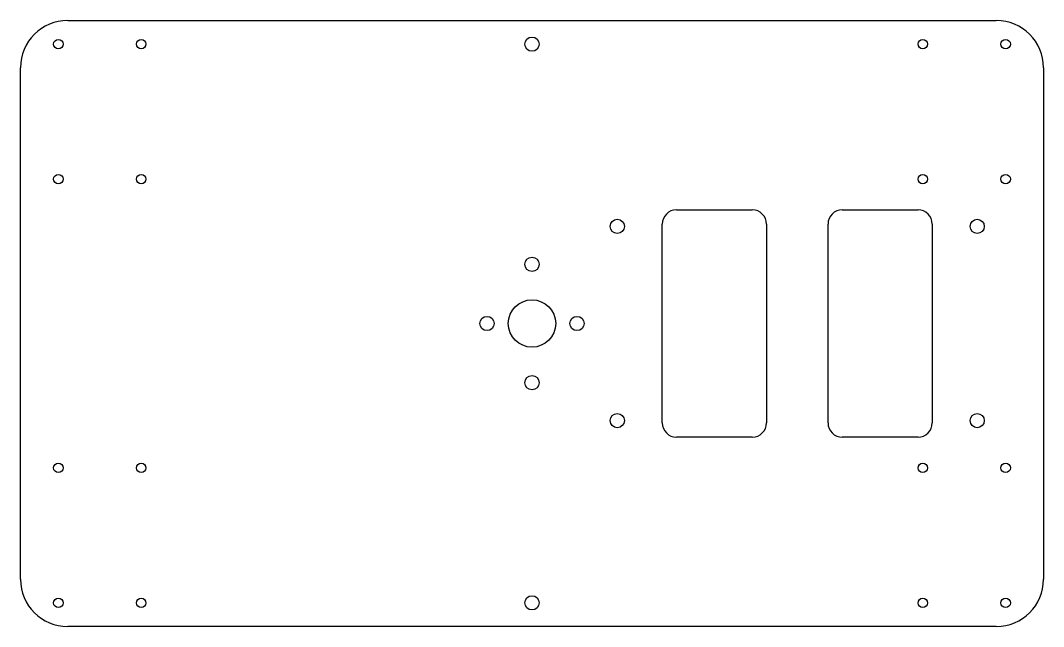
# Model space of a CAD drawing. Extents: x -1 to 215, y -115 to 13.
import ezdxf

# ---------------------------------------------------------------- set-up
doc = ezdxf.new("R2010")
doc.units = 0
doc.layers.get('0').update_dxf_attribs({"linetype": 'continuous'})

# ---------------------------------------------------------------- blocks, each defined once
blk = doc.blocks.new('SHAPE2DVIEW')
at = {"color": 0}
for p, q in [((9, 13), (205, 13)), ((-1, -105), (-1, 3)), ((215, 3), (215, -105)), ((137.5, -27), (153.5, -27)), ((172.5, -27), (188.5, -27)), ((134.5, -72), (134.5, -30)), ((156.5, -30), (156.5, -72)), ((169.5, -72), (169.5, -30)), ((191.5, -30), (191.5, -72)), ((153.5, -75), (137.5, -75)), ((188.5, -75), (172.5, -75)), ((205, -115), (9, -115))]:
    blk.add_line(p, q, dxfattribs=at)
for centre, radius in [((7, 8), 1), ((24.5, 8), 1), ((107, 8), 1.5), ((189.5, 8), 1), ((207, 8), 1), ((7, -20.5), 1), ((24.5, -20.5), 1), ((189.5, -20.5), 1), ((207, -20.5), 1), ((125, -30.5), 1.5), ((201, -30.5), 1.5), ((107, -38.5), 1.5), ((107, -51), 5), ((97.5, -51), 1.5), ((116.5, -51), 1.5), ((107, -63.5), 1.5), ((125, -71.5), 1.5), ((201, -71.5), 1.5), ((7, -81.5), 1), ((24.5, -81.5), 1), ((189.5, -81.5), 1), ((207, -81.5), 1), ((7, -110), 1), ((24.5, -110), 1), ((107, -110), 1.5), ((189.5, -110), 1), ((207, -110), 1)]:
    blk.add_circle(centre, radius, dxfattribs=at)
for centre, radius, start, end in [((9, 3), 10, 90, -180), ((205, 3), 10, 0, 90), ((137.5, -30), 3, 90, -180), ((153.5, -30), 3, 0, 90), ((172.5, -30), 3, 90, -180), ((188.5, -30), 3, 0, 90), ((137.5, -72), 3, -180, -90), ((153.5, -72), 3, -90, 0), ((172.5, -72), 3, -180, -90), ((188.5, -72), 3, -90, 0), ((9, -105), 10, -180, -90), ((205, -105), 10, -90, 0)]:
    blk.add_arc(centre, radius, start, end, dxfattribs=at)

msp = doc.modelspace()

# ---------------------------------------------------------------- block references
msp.add_blockref('SHAPE2DVIEW', (0, 0))

doc.saveas('drawing.dxf')
